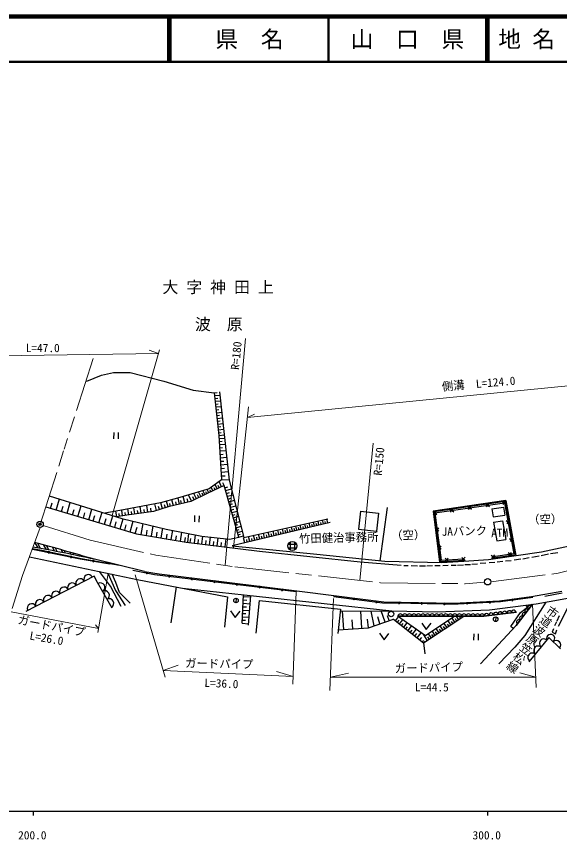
# Model space of a CAD drawing. Units: millimetres, scale not verified. Extents: x 40000 to 680000, y 20000 to 380000.
# Drawn here: x 264358 to 383860, y 198715 to 380000 of the extents above; entities that cross this region are included whole.
import ezdxf
from ezdxf.enums import TextEntityAlignment as Align

# ---------------------------------------------------------------- set-up
doc = ezdxf.new("R2010")
doc.units = ezdxf.units.MM
doc.header["$LTSCALE"] = 1000
doc.header["$PDMODE"] = 32
doc.header["$PDSIZE"] = 500
doc.linetypes.add('CHAIN', pattern=[18.5, 12, -1.5, 3.5, -1.5])
for name, color, linetype, lineweight in [('M-BGD', 7, 'Continuous', 25), ('M-BMK', 2, 'CHAIN', 13), ('M-BMK-SRVR', 3, 'Continuous', 25), ('M-STR-HTXT', 7, 'Continuous', 13), ('M-STR-STRC', 7, 'Continuous', 25), ('M-TTL', 2, 'Continuous', 140), ('M-TTL-BAND', 7, 'Continuous', 25), ('M-TTL-LINE', 7, 'Continuous', 50), ('M-TTL-TXT', 7, 'Continuous', 50)]:
    doc.layers.add(name, color=color, linetype=linetype, lineweight=lineweight)
doc.layers.add('M-BMK-HTXT', color=7, linetype='Continuous')
doc.layers.add('M-OTRS', color=6, linetype='Continuous')
doc.styles.add('@ＭＳ ゴシック', font='')
doc.styles.add('ＭＳ ゴシック', font='')
doc.styles.get('@ＭＳ ゴシック').set_extended_font_data('@MS Gothic')
doc.styles.get('ＭＳ ゴシック').set_extended_font_data('MS Gothic')

msp = doc.modelspace()

# ---------------------------------------------------------------- linework, layer by layer
at = {"layer": 'M-BGD'}
for p, q in [((279855, 299658), (283105, 300977)), ((283105, 300977), (285743, 301589)), ((285743, 301589), (289369, 301589)), ((289369, 301589), (296764, 299705)), ((296764, 299705), (303217, 297679)), ((303217, 297679), (307880, 297114)), ((307880, 297114), (308869, 287694)), ((307881, 297109), (308503, 297174)), ((307946, 296486), (309192, 296617)), ((308012, 295861), (308636, 295927)), ((309049, 297288), (311196, 277890)), ((308077, 295237), (309326, 295368)), ((308143, 294612), (308768, 294677)), ((308209, 293986), (309460, 294117)), ((308275, 293359), (308901, 293425)), ((308340, 292733), (309594, 292864)), ((308406, 292105), (309034, 292170)), ((308472, 291477), (309728, 291608)), ((308538, 290847), (309167, 290913)), ((308604, 290218), (309863, 290350)), ((285757, 288369), (285727, 286970)), ((286777, 286947), (286807, 288347)), ((308671, 289588), (309300, 289654)), ((308737, 288957), (309998, 289090)), ((308803, 288326), (309434, 288392)), ((308869, 287694), (310133, 287827)), ((308869, 287694), (309482, 277944)), ((308909, 287071), (310205, 287153)), ((308951, 286393), (309614, 286435)), ((308994, 285715), (310350, 285801)), ((309038, 285006), (309732, 285050)), ((309083, 284297), (310501, 284386)), ((309129, 283556), (309855, 283601)), ((309176, 282814), (310659, 282907)), ((309225, 282039), (309983, 282086)), ((309273, 281263), (310824, 281361)), ((309324, 280452), (310118, 280502)), ((309375, 279641), (310998, 279743)), ((309482, 277944), (306750, 275966)), ((309486, 276388), (308942, 277553)), ((309428, 278792), (310258, 278844)), ((309482, 277944), (311179, 278051)), ((311196, 277890), (314416, 265249)), ((306750, 275966), (299826, 273893)), ((305836, 274677), (305387, 275611)), ((306697, 275084), (306342, 275844)), ((310094, 276672), (306467, 274977)), ((307150, 275296), (306982, 275654)), ((307603, 275507), (307227, 276311)), ((308056, 275719), (307848, 276165)), ((308509, 275931), (308052, 276908)), ((308997, 276160), (308747, 276695)), ((310069, 276660), (309770, 277299)), ((313297, 265321), (310094, 276672)), ((310225, 276209), (310878, 276393)), ((310407, 275564), (311695, 275928)), ((271574, 274439), (287532, 269419)), ((299826, 273893), (296058, 272857)), ((300250, 272574), (299920, 273921)), ((301411, 272859), (301066, 274264)), ((302113, 273031), (301937, 273752)), ((302863, 273243), (302208, 274606)), ((306467, 274977), (302746, 273187)), ((303454, 273527), (303142, 274175)), ((303973, 273777), (303402, 274964)), ((304493, 274027), (304193, 274652)), ((304935, 274239), (304438, 275274)), ((305429, 274474), (305187, 274978)), ((306222, 274881), (306015, 275312)), ((310584, 274936), (311220, 275115)), ((310761, 274308), (312018, 274662)), ((310934, 273695), (311555, 273870)), ((270782, 271964), (290735, 266074)), ((271849, 271649), (272214, 272886)), ((273075, 271288), (273799, 273739)), ((274279, 270932), (274638, 272147)), ((275484, 270577), (276195, 272985)), ((277893, 269865), (278591, 272232)), ((296058, 272857), (287109, 271208)), ((291807, 270606), (291596, 272035)), ((293261, 270804), (293040, 272301)), ((297753, 271962), (294503, 270973)), ((295207, 271187), (294771, 272620)), ((295852, 271383), (295646, 272063)), ((296497, 271580), (296105, 272870)), ((297125, 271771), (296932, 272407)), ((297753, 271962), (297371, 273218)), ((302746, 273187), (297753, 271962)), ((298249, 272084), (298091, 272728)), ((298903, 272244), (298582, 273551)), ((299576, 272409), (299414, 273072)), ((300708, 272687), (300540, 273372)), ((311107, 273082), (312332, 273428)), ((311276, 272485), (311880, 272656)), ((311444, 271888), (312639, 272225)), ((372048, 273425), (356037, 271031)), ((371885, 273198), (356259, 270862)), ((363723, 272073), (364526, 271477)), ((363827, 271374), (364423, 272177)), ((367680, 272659), (368483, 272063)), ((367784, 271960), (368379, 272763)), ((371345, 273201), (372148, 272605)), ((371449, 272502), (372044, 273305)), ((371885, 273198), (373995, 261416)), ((372048, 273425), (374229, 261248)), ((276688, 270221), (277041, 271415)), ((279076, 269516), (279422, 270689)), ((280259, 269167), (280945, 271491)), ((282507, 268503), (283181, 270787)), ((287109, 271208), (283837, 270581)), ((286414, 269776), (286227, 271039)), ((288616, 270172), (286403, 269774)), ((287061, 269892), (286969, 270509)), ((287707, 270009), (287519, 271284)), ((288379, 270130), (288290, 270730)), ((294503, 270973), (288616, 270172)), ((289053, 270232), (288861, 271531)), ((289729, 270324), (289636, 270955)), ((290405, 270416), (290203, 271779)), ((291106, 270511), (291007, 271184)), ((292534, 270705), (292428, 271421)), ((294016, 270907), (293903, 271668)), ((311608, 271305), (312198, 271472)), ((311773, 270723), (312938, 271052)), ((311933, 270155), (312508, 270317)), ((340081, 271028), (339607, 267056)), ((340081, 271028), (344059, 270603)), ((344059, 270603), (343584, 266631)), ((344414, 260111), (346032, 271820)), ((356037, 271031), (357432, 259773)), ((356045, 270937), (356848, 270341)), ((356149, 270238), (356745, 271041)), ((356259, 270862), (357609, 259970)), ((359766, 271488), (360569, 270892)), ((359870, 270788), (360466, 271591)), ((368931, 271543), (371505, 271917)), ((368931, 271543), (369248, 269771)), ((369248, 269771), (371823, 270144)), ((371505, 271917), (371823, 270144)), ((281237, 268878), (281597, 270098)), ((283695, 268153), (284072, 269427)), ((284902, 267796), (285563, 270038)), ((285975, 267479), (286323, 268655)), ((287157, 267131), (287813, 269352)), ((287532, 269419), (297330, 267111)), ((289371, 266492), (290059, 268823)), ((291820, 265893), (292225, 268313)), ((303570, 270054), (303541, 268654)), ((304590, 268632), (304620, 270032)), ((333362, 268571), (311837, 263437)), ((312093, 269587), (313229, 269908)), ((312249, 269034), (312810, 269192)), ((312406, 268480), (313513, 268792)), ((314416, 265249), (332900, 269383)), ((328985, 267527), (328763, 268457)), ((329958, 267759), (329739, 268676)), ((330444, 267875), (330336, 268330)), ((330930, 267991), (330715, 268894)), ((331417, 268107), (331310, 268555)), ((331903, 268223), (331691, 269112)), ((332389, 268339), (332284, 268780)), ((332876, 268455), (332667, 269331)), ((369352, 268624), (371332, 268911)), ((369352, 268624), (370093, 264487)), ((371332, 268911), (372073, 264775)), ((372114, 268963), (372937, 268396)), ((372809, 269091), (372242, 268268)), ((288171, 266838), (288513, 267995)), ((290513, 266140), (290906, 267514)), ((292956, 265703), (293152, 266876)), ((294091, 265513), (294471, 267784)), ((296223, 265156), (296579, 267287)), ((297330, 267111), (305148, 265509)), ((298413, 264789), (298753, 266819)), ((312558, 267940), (313105, 268094)), ((312710, 267400), (313790, 267705)), ((312859, 266874), (313392, 267024)), ((313007, 266347), (314060, 266644)), ((321068, 265638), (320819, 266681)), ((322096, 265884), (321850, 266911)), ((322602, 266004), (322481, 266515)), ((323109, 266125), (322867, 267139)), ((323609, 266244), (323489, 266748)), ((324109, 266364), (323870, 267363)), ((324601, 266481), (324483, 266977)), ((325094, 266599), (324859, 267584)), ((325580, 266715), (325464, 267204)), ((326067, 266831), (325835, 267803)), ((326553, 266947), (326438, 267429)), ((327040, 267063), (326811, 268021)), ((327526, 267179), (327412, 267654)), ((328012, 267295), (327787, 268239)), ((328499, 267411), (328387, 267880)), ((329471, 267643), (329361, 268105)), ((339607, 267056), (343584, 266631)), ((356532, 267262), (357325, 266652)), ((357233, 267353), (356624, 266561)), ((290735, 266074), (301710, 264237)), ((295157, 265334), (295341, 266435)), ((297349, 264967), (297522, 266002)), ((299428, 264619), (299595, 265616)), ((300443, 264450), (300770, 266406)), ((301421, 264286), (301582, 265246)), ((302049, 264196), (302282, 266096)), ((302608, 264127), (302722, 265055)), ((303500, 264018), (303719, 265802)), ((304336, 263915), (304441, 264774)), ((305148, 265509), (311272, 264850)), ((305172, 263812), (305377, 265484)), ((306844, 263607), (307053, 265304)), ((308542, 263398), (308753, 265121)), ((310264, 263187), (310479, 264935)), ((311272, 264850), (313297, 265321)), ((313152, 265834), (313672, 265981)), ((313297, 265321), (314323, 265610)), ((314589, 264093), (314328, 265187)), ((315148, 264226), (315014, 264789)), ((315707, 264360), (315440, 265478)), ((316258, 264491), (316126, 265046)), ((316809, 264623), (316546, 265725)), ((317353, 264752), (317222, 265300)), ((317896, 264882), (317637, 265969)), ((318432, 265010), (318304, 265550)), ((318968, 265138), (318713, 266210)), ((319497, 265264), (319370, 265796)), ((320025, 265390), (319773, 266447)), ((320547, 265514), (320421, 266039)), ((321582, 265761), (321458, 266278)), ((370093, 264487), (372073, 264775)), ((372839, 265030), (373663, 264462)), ((373535, 265158), (372967, 264334)), ((379898, 262071), (393511, 265085)), ((301710, 264237), (317819, 262259)), ((306008, 263710), (306112, 264552)), ((307693, 263503), (307798, 264358)), ((309403, 263293), (309509, 264160)), ((311837, 263437), (330442, 261600)), ((312036, 263484), (312027, 263524)), ((324150, 263782), (325993, 263782)), ((324180, 262941), (325963, 262941)), ((324586, 264268), (324586, 262519)), ((325508, 264293), (325508, 262494)), ((357051, 263296), (357844, 262686)), ((357752, 263387), (357143, 262594)), ((269957, 262389), (267840, 262728)), ((267907, 262703), (278348, 260559)), ((278577, 260528), (269957, 262389)), ((317819, 262259), (339956, 259904)), ((330442, 261600), (345420, 259998)), ((369625, 260702), (368822, 261298)), ((369522, 261402), (368926, 260599)), ((369259, 260728), (373995, 261416)), ((369278, 260529), (379898, 262071)), ((373346, 261252), (372543, 261848)), ((373242, 261952), (372646, 261149)), ((377755, 260899), (379356, 261182)), ((379815, 261311), (381405, 261606)), ((381888, 261735), (383489, 261971)), ((267204, 260986), (290947, 255995)), ((278348, 260559), (284899, 259447)), ((287012, 259103), (278577, 260528)), ((292519, 257773), (281506, 260433)), ((339956, 259904), (349000, 259150)), ((345420, 259998), (357996, 259763)), ((357609, 259970), (358000, 259963)), ((357984, 259962), (362821, 260252)), ((357996, 259763), (362832, 260053)), ((358674, 260656), (359417, 259986)), ((358711, 259950), (359380, 260693)), ((362383, 260850), (363126, 260180)), ((362420, 260143), (363089, 260887)), ((362821, 260252), (362832, 260053)), ((362832, 260053), (368217, 260375)), ((363012, 259262), (364272, 259309)), ((364578, 259380), (365826, 259463)), ((366415, 259592), (367640, 259674)), ((368217, 260375), (369278, 260529)), ((368381, 259710), (369618, 259828)), ((369278, 260529), (369259, 260728)), ((370136, 259875), (371408, 259992)), ((371949, 260075), (373221, 260204)), ((373880, 260310), (375317, 260522)), ((375753, 260546), (377189, 260805)), ((285060, 254535), (282633, 257742)), ((289981, 258018), (294745, 257105)), ((292519, 257773), (295769, 257231)), ((349588, 259074), (350589, 259086)), ((351178, 259050), (352626, 259015)), ((353073, 258980), (354392, 259027)), ((354628, 258991), (355900, 259050)), ((356394, 259074), (357595, 259074)), ((358160, 259074), (359326, 259133)), ((359997, 259121), (361081, 259156)), ((361434, 259145), (362717, 259215)), ((281486, 256740), (266421, 248977)), ((282212, 255332), (281486, 256740)), ((284553, 257231), (286143, 253592)), ((286190, 255335), (285403, 257160)), ((290947, 255995), (310824, 252179)), ((294745, 257105), (325911, 253333)), ((295769, 257231), (310064, 255488)), ((285392, 249657), (282212, 255332)), ((287368, 250013), (285060, 254535)), ((287038, 253121), (286190, 255335)), ((298389, 246433), (299564, 254341)), ((300886, 254087), (317206, 252321)), ((310064, 255488), (327209, 253369)), ((286143, 253592), (288310, 250248)), ((289346, 250766), (287038, 253121)), ((310824, 252179), (310118, 245491)), ((314003, 246339), (314348, 252630)), ((314328, 252276), (315896, 252191)), ((315417, 245962), (315916, 252460)), ((317206, 252321), (346927, 249071)), ((327209, 253369), (340609, 251650)), ((334090, 252261), (344929, 250871)), ((370660, 251320), (377678, 252262)), ((370854, 251110), (378000, 252102)), ((377678, 252262), (384366, 253439)), ((378744, 250649), (388683, 252439)), ((380621, 252340), (384432, 253055)), ((312677, 251865), (312656, 250865)), ((314244, 250743), (315778, 250659)), ((314286, 251510), (315062, 251467)), ((317112, 244172), (317866, 251332)), ((317866, 251332), (335670, 249448)), ((340609, 251650), (345178, 251084)), ((344929, 250871), (351162, 250792)), ((345178, 251084), (360533, 250802)), ((351162, 250792), (358268, 250593)), ((358268, 250593), (361524, 250633)), ((360533, 250802), (370660, 251320)), ((361524, 250633), (367003, 250911)), ((367003, 250911), (370854, 251110)), ((368476, 249330), (378744, 250649)), ((377932, 250544), (374291, 245840)), ((374291, 245840), (377932, 250544)), ((380846, 251027), (376239, 243654)), ((376811, 249884), (376511, 250362)), ((311473, 249066), (312493, 247644)), ((312493, 247644), (313572, 249022)), ((314122, 248509), (314864, 248468)), ((314162, 249243), (315663, 249161)), ((314203, 249993), (314962, 249951)), ((335670, 249448), (335058, 244125)), ((335621, 249020), (346927, 249071)), ((336364, 245002), (336128, 249022)), ((340384, 245237), (340161, 249040)), ((343069, 245757), (342444, 249051)), ((345502, 246628), (344631, 249060)), ((346927, 249071), (356936, 248859)), ((356936, 248859), (368476, 249330)), ((374385, 248820), (367229, 247926)), ((367229, 247926), (374385, 248820)), ((373129, 245671), (375296, 248731)), ((375296, 248731), (376811, 249884)), ((385733, 249947), (383578, 245617)), ((314043, 247057), (314769, 247017)), ((314082, 247775), (315550, 247695)), ((338374, 245120), (338259, 247075)), ((341854, 245323), (341602, 247224)), ((341854, 245323), (347300, 247271)), ((344285, 246193), (343899, 247733)), ((346401, 246949), (346022, 248007)), ((347300, 247271), (353899, 242063)), ((347323, 247253), (347352, 247290)), ((347746, 246919), (348414, 247766)), ((348192, 246567), (348536, 247002)), ((367229, 247926), (348214, 247907)), ((348214, 247907), (367229, 247926)), ((354336, 243574), (348214, 247907)), ((348639, 246214), (349344, 247108)), ((353899, 242063), (362769, 247921)), ((360854, 247919), (354336, 243574)), ((359914, 246036), (359338, 246908)), ((360350, 246324), (360061, 246761)), ((360787, 246612), (360208, 247488)), ((361225, 246901), (360935, 247341)), ((361663, 247191), (361182, 247920)), ((362080, 247466), (361930, 247693)), ((362498, 247742), (362379, 247921)), ((369820, 247731), (369799, 246731)), ((383172, 246633), (382765, 245800)), ((383761, 247975), (383274, 246796)), ((314003, 246339), (315439, 246260)), ((335151, 244931), (341854, 245323)), ((349110, 245843), (349472, 246301)), ((349581, 245471), (350325, 246413)), ((350053, 245099), (350434, 245582)), ((350524, 244727), (351306, 245719)), ((351020, 244336), (351421, 244844)), ((351515, 243944), (352339, 244988)), ((353530, 246403), (354550, 244981)), ((354550, 244981), (355629, 246358)), ((357315, 244319), (356746, 245181)), ((357747, 244605), (357462, 245036)), ((358180, 244891), (357609, 245756)), ((358612, 245176), (358326, 245610)), ((359045, 245462), (358471, 246331)), ((359479, 245749), (359192, 246184)), ((366500, 237413), (374291, 245840)), ((373691, 245189), (373129, 245671)), ((382562, 245109), (382257, 244377)), ((382948, 244051), (383253, 244905)), ((344228, 244137), (345248, 242715)), ((345248, 242715), (346327, 244093)), ((352037, 243533), (352459, 244068)), ((352559, 243121), (353425, 244219)), ((353108, 242688), (353540, 243235)), ((354742, 242620), (353972, 243787)), ((355169, 242902), (354888, 243328)), ((355596, 243184), (355032, 244038)), ((356025, 243467), (355742, 243895)), ((356453, 243750), (355887, 244608)), ((356884, 244035), (356600, 244465)), ((364986, 244017), (364957, 242617)), ((366006, 242595), (366036, 243994)), ((376239, 243654), (374013, 241109)), ((381496, 243198), (377116, 237828)), ((384040, 240701), (381496, 243198)), ((382257, 244377), (382948, 244051)), ((353656, 242255), (353921, 242590)), ((353899, 242063), (354217, 239599)), ((354159, 242235), (354040, 242415)), ((374013, 241109), (370475, 237413))]:
    msp.add_line(p, q, dxfattribs=at)
for points in [[(356447, 270639), (371747, 272903), (373817, 261679), (369224, 261000)], [(356447, 270639), (357805, 260256), (362754, 260515)]]:
    msp.add_lwpolyline(points, dxfattribs=at)
for centre, radius in [((325071, 263394), 1000), ((312667, 251365), 500), ((346802, 248402), 600), ((369809, 247231), 500)]:
    msp.add_circle(centre, radius, dxfattribs=at)
for centre, radius, start, end in [((210296, -61198), 329420, 77.5159, 79.91373), ((271484, 261968), 150, 360, 180), ((271484, 261968), 150, 180, 360), ((276382, 260962), 150, 360, 180), ((276382, 260962), 150, 180, 360), ((281299, 260058), 150, 360, 180), ((281299, 260058), 150, 180, 360), ((293047, 257430), 150, 360, 180), ((293047, 257430), 150, 180, 360), ((278398, 255149), 1000, 27.26375, 207.26375), ((280176, 256065), 1000, 27.26375, 207.26375), ((297993, 256712), 150, 360, 180), ((297993, 256712), 150, 180, 360), ((302957, 256111), 150, 360, 180), ((302957, 256111), 150, 180, 360), ((307920, 255510), 150, 360, 180), ((274843, 253316), 1000, 27.26375, 207.26375), ((276620, 254232), 1000, 27.26375, 207.26375), ((282824, 254239), 1000, 299.25607, 119.25607), ((307920, 255510), 150, 180, 360), ((312884, 254909), 150, 360, 180), ((312884, 254909), 150, 180, 360), ((317848, 254309), 150, 360, 180), ((317848, 254309), 150, 180, 360), ((322812, 253708), 150, 360, 180), ((271287, 251484), 1000, 27.26375, 207.26375), ((273065, 252400), 1000, 27.26375, 207.26375), ((283802, 252494), 1000, 299.25607, 119.25607), ((322812, 253708), 150, 180, 360), ((267731, 249652), 1000, 27.26375, 207.26375), ((269509, 250568), 1000, 27.26375, 207.26375), ((284779, 250750), 1000, 299.25607, 119.25607), ((338595, 251683), 150, 360, 180), ((338595, 251683), 150, 180, 360), ((343554, 251048), 150, 360, 180), ((343554, 251048), 150, 180, 360), ((348543, 250825), 150, 360, 180), ((348543, 250825), 150, 180, 360), ((353541, 250725), 150, 360, 180), ((353541, 250725), 150, 180, 360), ((358540, 250597), 150, 360, 180), ((358540, 250597), 150, 180, 360), ((363537, 250735), 150, 360, 180), ((363537, 250735), 150, 180, 360), ((368530, 250990), 150, 360, 180), ((368530, 250990), 150, 180, 360), ((373502, 251477), 150, 360, 180), ((373502, 251477), 150, 180, 360), ((377335, 249774), 500, 52.26782, 232.26782), ((348827, 247908), 500, 0.05684, 180.05684), ((349827, 247909), 500, 0.05684, 180.05684), ((350827, 247910), 500, 0.05684, 180.05684), ((351827, 247911), 500, 0.05684, 180.05684), ((352827, 247912), 500, 0.05684, 180.05684), ((353827, 247913), 500, 0.05684, 180.05684), ((354827, 247913), 500, 0.05684, 180.05684), ((355827, 247914), 500, 0.05684, 180.05684), ((356827, 247915), 500, 0.05684, 180.05684), ((357827, 247916), 500, 0.05684, 180.05684), ((358827, 247917), 500, 0.05684, 180.05684), ((359827, 247918), 500, 0.05684, 180.05684), ((360827, 247919), 500, 0.05684, 180.05684), ((361827, 247920), 500, 0.05684, 180.05684), ((362827, 247921), 500, 0.05684, 180.05684), ((363827, 247922), 500, 0.05684, 180.05684), ((364827, 247923), 500, 0.05684, 180.05684), ((365827, 247924), 500, 0.05684, 180.05684), ((366827, 247926), 500, 1.35514, 180.15425), ((367823, 248000), 500, 7.12502, 187.12502), ((368815, 248124), 500, 7.12502, 187.12502), ((369807, 248248), 500, 7.12502, 187.12502), ((370800, 248372), 500, 7.12502, 187.12502), ((371792, 248496), 500, 7.12502, 187.12502), ((372784, 248620), 500, 7.12502, 187.12502), ((373777, 248744), 500, 7.12502, 187.12502), ((376112, 248192), 500, 52.26782, 232.26782), ((376724, 248983), 500, 52.26782, 232.26782), ((374888, 246610), 500, 52.26782, 232.26782), ((375500, 247401), 500, 52.26782, 232.26782), ((381904, 243007), 905, 306.0391, 201.9528), ((379168, 240344), 1000, 50.7928, 230.7928), ((380432, 241894), 1000, 50.7928, 230.7928), ((383150, 241575), 1000, 315.53546, 135.53546), ((377904, 238794), 1000, 50.7928, 230.7928)]:
    msp.add_arc(centre, radius, start, end, dxfattribs=at)
at = {"layer": 'M-BMK'}
for p, q in [((281269, 304643), (274850, 284691)), ((269556, 268127), (274850, 284691)), ((269556, 267427), (265713, 256901)), ((270224, 267917), (280606, 264661)), ((280606, 264661), (295019, 261317)), ((295019, 261317), (312399, 258774)), ((383569, 257361), (392236, 259527)), ((312399, 258774), (344475, 255288)), ((265713, 256901), (263409, 249601)), ((368761, 255488), (383569, 257361)), ((344475, 255288), (363127, 255053)), ((363127, 255053), (367370, 255381))]:
    msp.add_line(p, q, dxfattribs=at)
at = {"layer": 'M-BMK-SRVR'}
for centre in [(269556, 268127), (368061, 255488)]:
    msp.add_circle(centre, 700, dxfattribs=at)
at = {"layer": 'M-OTRS'}
msp.add_point((269556, 268127), dxfattribs=at)
at = {"layer": 'M-STR-HTXT'}
for p, q in [((310271, 259162), (314792, 309090)), ((295858, 306546), (285426, 270081)), ((295629, 305746), (293594, 306533)), ((222340, 304788), (295686, 305747)), ((315202, 291674), (416061, 301648)), ((315452, 294017), (312137, 262957)), ((315202, 291674), (316766, 292375)), ((339945, 255771), (342865, 286010)), ((282292, 244325), (284572, 257335)), ((290441, 256996), (297082, 234481)), ((325155, 232927), (325908, 253322)), ((333350, 231561), (334104, 251814)), ((378756, 232220), (377932, 250544)), ((263170, 248842), (282441, 245172)), ((282441, 245172), (281731, 246016)), ((296645, 235965), (299929, 237102)), ((296645, 235965), (325219, 234658)), ((325219, 234658), (321602, 235760)), ((333459, 234481), (337459, 235353)), ((333459, 234481), (378654, 234481)), ((378654, 234481), (375111, 235434))]:
    msp.add_line(p, q, dxfattribs=at)
at = {"layer": 'M-STR-STRC'}
for p, q in [((269105, 262929), (268465, 264076)), ((269679, 262825), (269068, 263920)), ((270934, 262593), (270411, 263569)), ((271503, 262486), (271006, 263411)), ((272749, 262247), (272334, 263056)), ((273311, 262139), (272922, 262896)), ((274561, 261892), (274231, 262537)), ((275126, 261780), (274820, 262373)), ((276380, 261525), (276134, 262004)), ((276945, 261409), (276726, 261836)), ((278205, 261146), (278046, 261457)), ((278772, 261026), (278640, 261284))]:
    msp.add_line(p, q, dxfattribs=at)
msp.add_arc((186563, -54295), 328738, 73.2129, 75.59515, dxfattribs=at)
at = {"layer": 'M-TTL'}
msp.add_line((680000, 380000), (40000, 380000), dxfattribs=at)
at = {"layer": 'M-TTL-BAND'}
for p, q in [((40000, 205000), (579000, 205000)), ((268000, 205000), (268000, 204000)), ((368000, 205000), (368000, 204000))]:
    msp.add_line(p, q, dxfattribs=at)
at = {"layer": 'M-TTL-LINE'}
for p, q in [((297750, 380000), (297750, 370000)), ((298250, 380000), (298250, 370000)), ((333000, 380000), (333000, 370000)), ((367750, 380000), (367750, 370000)), ((368250, 380000), (368250, 370000)), ((40000, 370000), (680000, 370000))]:
    msp.add_line(p, q, dxfattribs=at)

# ---------------------------------------------------------------- texts
at = {"layer": 'M-BGD', "style": 'ＭＳ ゴシック'}
for s, p in [('（空）', (384493, 267891)), ('竹田健治事務所', (344061, 263944)), ('（空）', (354347, 264397)), ('JAバンク', (367932, 265303)), ('ATM', (372590, 264850))]:
    msp.add_text(s, height=1833, rotation=1.393, dxfattribs=at).set_placement(p, align=Align.BOTTOM_RIGHT)
at = {"layer": 'M-BGD', "style": '@ＭＳ ゴシック'}
msp.add_text('市道波原笠松線', height=1833, rotation=234.217, dxfattribs=at).set_placement((372756, 235664), align=Align.MIDDLE_RIGHT)
at = {"layer": 'M-BMK-HTXT', "style": 'ＭＳ ゴシック'}
for s, p in [('大 字 神 田 上', (308731, 320384)), ('波\u3000原', (308890, 312195))]:
    msp.add_text(s, height=2566, dxfattribs=at).set_placement(p, align=Align.MIDDLE_CENTER)
at = {"layer": 'M-STR-HTXT', "style": 'ＭＳ ゴシック'}
for s, rotation, p in [('R=180', 84.408, (314177, 305159)), ('R=150', 84.408, (345581, 281865)), ('ガードパイプ', 349.016, (271804, 244307)), ('L=26.0', 350.183, (270731, 241607)), ('ガードパイプ', 358.856, (308959, 235975)), ('ガードパイプ', 1.393, (355130, 235104)), ('L=36.0', 357.441, (309397, 231643)), ('L=44.5', 359.977, (355759, 230795))]:
    msp.add_text(s, height=1833, rotation=rotation, dxfattribs=at).set_placement(p, align=Align.BOTTOM_CENTER)
msp.add_text('L=47.0', height=1833, dxfattribs=at).set_placement((270134, 306982), align=Align.MIDDLE_CENTER)
msp.add_text('側溝\u3000L=124.0', height=1833, rotation=4.793, dxfattribs=at).set_placement((366053, 299127), align=Align.MIDDLE_CENTER)
at = {"layer": 'M-TTL-BAND', "style": 'ＭＳ ゴシック'}
for s, p in [('200.0', (267844, 198195)), ('300.0', (367844, 198195))]:
    msp.add_text(s, height=1833, dxfattribs=at).set_placement(p, align=Align.BOTTOM_CENTER)
at = {"layer": 'M-TTL-TXT', "style": 'ＭＳ ゴシック'}
for s, p in [('県\u3000名', (315625, 375000)), ('山\u3000口\u3000県', (350375, 375000))]:
    msp.add_text(s, height=3666, dxfattribs=at).set_placement(p, align=Align.MIDDLE_CENTER)
msp.add_text('地 名', height=3666, dxfattribs=at).set_placement((370380, 375000), align=Align.MIDDLE_LEFT)

doc.saveas('drawing.dxf')
